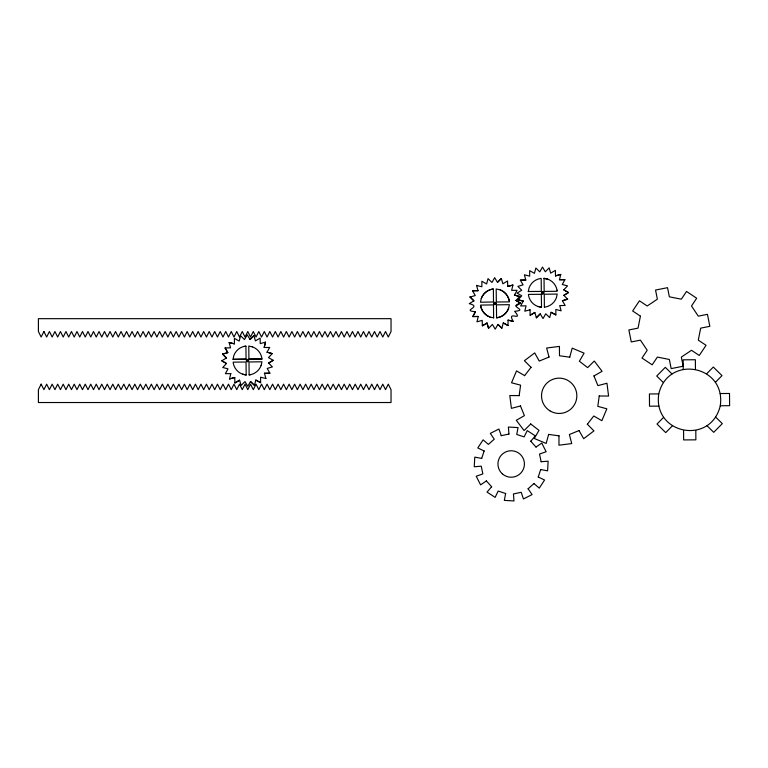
<?xml version="1.0" encoding="UTF-8"?>
<svg xmlns="http://www.w3.org/2000/svg" width="768" height="768" viewBox="0 0 768 768"><rect width="100%" height="100%" fill="white"/><g stroke="black" fill="none" stroke-linecap="round" stroke-linejoin="round"><path stroke-width="1.15" d="M519.149 395.712L520.589 385.152L511.536 382.79L516.528 370.896L524.611 375.61M558.998 435.84L558.95 445.2L571.738 443.578L569.366 434.525L579.13 430.522M569.837 357.206L559.488 355.757L559.43 346.406L546.634 348.029L549.014 357.072M599.232 395.894L597.811 406.349L606.835 408.816L601.843 420.71L593.77 415.987L587.29 424.33M481.661 458.496L484.157 450.902M505.622 493.498L504.326 500.39L513.984 500.928L513.456 493.93L521.203 492.298L523.45 498.95L532.08 494.582L528.125 488.794M540.71 469.478L538.224 477.072M261.139 365.491L261.946 361.795L248.995 361.968L249.13 374.88L250.07 374.842M496.579 317.76L496.445 304.848L509.395 304.675L508.589 308.371A14.496 14.496 0 0 1 497.51 317.722L496.579 317.76L497.51 317.654A14.496 14.496 0 0 0 508.589 308.304M528.278 291.619L529.085 287.856A14.534 14.534 0 0 1 540.192 278.534L541.181 278.429L541.315 291.427L528.288 291.504M234.883 382.915L239.597 380.198L234.883 382.973L234.768 377.482L229.517 378.95L230.813 373.603M253.901 335.674L250.051 339.514L253.901 335.606L255.418 340.896L260.131 338.112L260.246 343.613L265.498 342.144L264.202 347.482L269.635 347.482M264.202 347.482L265.498 342.144M482.333 325.795L487.037 323.078L482.333 325.853L482.218 320.362L476.966 321.83L478.262 316.483L472.819 316.55L478.262 316.483M512.938 285.024L507.686 286.493L512.938 285.024L511.642 290.371L517.085 290.304L514.464 295.133L519.715 296.544L515.952 300.47L520.666 303.187C507.024 306.653 529.229 309.965 514.637 311.309C524.093 322.57 505.92 309.408 513.322 321.446L508.042 320.15M563.76 289.795L568.474 292.512L563.827 295.392L568.474 292.57L563.76 289.853L567.533 285.869L562.272 284.515L564.893 279.696L559.459 279.754L560.755 274.406L555.494 275.875L560.755 274.474M254.419 385.277L250.493 381.514L254.419 385.344L255.83 380.026L260.602 382.646L260.602 377.203L265.882 378.499M497.942 324.461L501.869 328.224L503.28 322.906L508.042 325.526L508.042 320.083L513.322 321.446M517.997 299.76L523.248 301.162L517.997 299.76L521.76 295.766L517.056 293.117L521.702 290.237L517.853 286.387L523.085 284.87L520.358 280.157L525.802 280.109L524.39 274.79L529.67 276.154L529.67 270.653L534.442 273.331L535.843 268.013L539.77 271.843L542.496 267.072L545.309 271.786L549.158 267.878L550.675 273.158L555.389 270.384L555.494 275.875M540.211 313.843L536.371 317.75L540.211 313.843L543.034 318.557L545.75 313.786L549.677 317.606L551.088 312.288L555.85 314.909M548.64 434.429L546.173 443.453L534.278 438.461L539.002 430.378L530.659 423.907M569.741 357.178L572.208 348.154L584.093 353.146L579.379 361.219L587.635 367.622L594.288 361.046L602.083 371.309L593.962 375.946M658.762 393.907C668.198 354.096 726.298 365.28 720.269 405.754C710.832 445.565 652.733 434.381 658.762 393.907L649.43 393.965L649.507 406.186L658.829 406.128M508.925 434.045L508.397 427.046L518.054 427.584L516.749 434.477L524.131 436.886L527.242 430.598L535.334 435.888L530.765 441.216M230.813 373.661L225.379 373.661L227.99 368.842L222.739 367.488L226.502 363.504L221.798 360.787L226.445 357.965L222.605 354.125L227.827 352.598L225.101 347.894L227.827 352.666L222.605 354.125M269.914 373.2L264.47 373.315L269.914 373.2L267.187 368.429L272.41 366.902L268.57 363.062L273.216 360.307L268.512 357.59L272.275 353.597L267.014 352.253L269.635 347.424M472.819 316.483L475.44 311.722C460.838 310.502 482.938 306.96 469.238 303.667L473.894 300.845L470.045 297.005L473.894 300.845M472.819 316.55L475.44 311.779M523.248 301.104L520.627 305.933L526.07 305.875L524.774 311.213L530.026 309.811M234.413 343.824L229.133 342.528L234.413 343.882L234.413 338.381L239.184 341.069L240.595 335.75L244.512 339.571L247.238 334.8L250.051 339.514M250.493 381.514L247.776 386.285L244.963 381.571L241.114 385.478L239.597 380.198M476.582 285.466L481.862 286.762L481.862 281.261L486.624 283.949L488.035 278.63L491.962 282.461L494.678 277.68L497.501 282.394L501.341 278.554L502.867 283.776L507.571 280.992L507.686 286.493M524.554 375.706L531.082 367.277M528.058 488.832L534.019 483.504M491.616 486.758L487.037 492.086L495.139 497.376L498.173 491.05L505.699 493.517M663.581 417.389L657.024 424.032L665.712 432.614L672.269 425.981M706.752 373.68L713.309 367.046L722.006 375.629L715.45 382.272M497.501 282.336L501.341 278.486M487.037 323.136L488.563 328.358L492.403 324.451L495.226 329.165L497.942 324.394L501.869 328.157M530.736 423.974L524.093 430.56L516.288 420.288L524.41 415.651L520.435 405.878M486.384 480.922L480.595 484.877L476.227 476.246L482.851 473.923L481.238 466.176L474.25 466.781L474.778 457.123L481.68 458.419M535.987 447.053L541.786 443.098L546.144 451.728L539.53 454.051L541.142 461.798M268.57 363.062L273.216 360.307M516.01 305.942L520.666 303.12L515.952 300.47M534.854 312.528L530.141 315.245L534.854 312.461L536.371 317.75M501.178 435.677L509.002 434.035M470.045 297.062L475.267 295.546L472.55 290.774L477.984 290.659L472.55 290.774M562.445 300.691L567.667 299.174L562.445 300.749L565.162 305.462L559.728 305.578L561.139 310.829L555.85 309.475L555.85 314.976L551.088 312.288M234.768 377.482L229.517 378.95M549.11 357.043L539.242 361.075L534.701 352.906L524.429 360.701L531.014 367.354M520.464 405.974L511.411 408.355L509.789 395.558L519.149 395.606M541.133 461.722L548.131 461.194L547.594 470.851L540.701 469.555M493.373 289.104L492.384 289.085A14.534 14.534 0 0 0 481.277 298.464L480.461 302.237L493.507 301.978L493.373 289.037L492.384 289.152A14.534 14.534 0 0 0 481.277 298.531M544.387 307.152L545.328 307.046A14.496 14.496 0 0 0 556.397 297.754L557.203 294.058L544.253 294.24L544.387 307.085M493.622 317.894L493.488 304.896L480.653 305.088L480.701 306.019A14.496 14.496 0 0 0 490.042 317.088L493.622 317.798M245.923 346.224L244.934 346.205A14.534 14.534 0 0 0 233.827 355.584L233.021 359.357L246.067 359.098L245.923 346.157L244.934 346.272M249.13 374.822L250.07 374.774A14.496 14.496 0 0 0 261.139 365.424M246.173 375.014L242.602 374.198A14.496 14.496 0 0 1 233.242 363.072L233.213 362.15L246.038 362.016L246.173 375.014L242.602 374.141M520.358 280.157L525.802 280.042M225.101 347.952L230.544 347.837L229.133 342.528M541.661 292.858L543.869 292.829M541.296 294.278L528.461 294.413L528.509 295.402A14.496 14.496 0 0 0 537.85 306.48L541.546 307.277L541.296 294.346M509.261 300.883A14.534 14.534 0 0 0 499.882 289.776L496.176 288.96L496.358 302.016L509.309 301.882L509.27 300.826A14.534 14.534 0 0 0 499.882 289.718M493.853 303.466L496.051 303.446M233.03 359.299L246.067 359.165M248.918 359.136L261.869 359.002L248.918 359.136L248.774 346.032L252.432 346.896M246.403 360.586L248.611 360.566M720.192 393.533L729.523 393.475L729.6 405.696L720.269 405.754M559.459 279.696L564.893 279.696M599.232 396L608.582 396.038L606.96 383.251L597.917 385.622L593.914 375.859M559.094 435.84L548.534 434.4M547.69 279.158L543.984 278.352L547.69 279.101A14.534 14.534 0 0 1 557.069 290.275M537.85 306.403L541.43 307.248M514.464 295.075L519.715 296.477M267.014 352.186L272.275 353.597M484.118 450.97L477.802 447.936L483.091 439.843L488.41 444.413L494.256 439.181L490.301 433.392L498.931 429.024L501.254 435.648M538.253 477.005L544.579 480.038L539.28 488.131L533.962 483.562M503.28 322.963L508.042 325.584M255.83 380.083L260.602 382.704M221.798 360.845L226.502 363.504M530.707 441.158L536.035 447.12M491.674 486.816L486.346 480.854M671.952 373.891L665.318 367.334L656.726 376.032L663.37 382.589M715.661 417.072L722.304 423.629L713.712 432.326L707.078 425.77M563.827 295.325L567.667 299.232M222.605 354.182L226.445 358.032M587.366 424.253L593.952 430.896L583.68 438.701L579.043 430.579M487.037 323.078L488.563 328.301M476.582 285.408L477.984 290.717M264.47 373.248L265.882 378.566M557.078 290.208L557.126 291.274L544.166 291.408L544.032 278.304M261.869 359.002L261.821 357.946A14.534 14.534 0 0 0 252.432 346.838M530.026 309.744L530.141 315.245M542.755 291.744L542.774 293.942M494.938 302.352L494.966 304.56M247.498 359.472L247.517 361.68M695.434 369.072L695.376 359.741L683.155 359.818L683.213 369.149M695.808 430.512L695.866 439.843L683.645 439.92L683.587 430.589M490.042 317.03A14.496 14.496 0 0 1 480.691 305.962M640.416 316.157L638.035 328.138L628.877 329.962L631.267 341.952L640.416 340.128L647.203 350.285L642.019 358.042L652.186 364.838L657.37 357.082L669.35 359.462L671.174 368.611L683.155 366.23L681.341 357.082L691.498 350.285L699.254 355.469L706.051 345.312L698.294 340.128L700.675 328.138L709.824 326.323L707.443 314.333L698.294 316.157L691.498 305.99L696.682 298.234L686.525 291.446L681.341 299.203L669.35 296.822L667.536 287.674L655.546 290.054L657.37 299.203L647.203 305.99L639.446 300.806L632.659 310.973L640.416 316.157M43.91 331.526L41.155 337.037L38.4 331.526L38.4 318.672L391.037 318.672L391.037 331.526L388.282 337.037L385.526 331.526L382.771 337.037L380.016 331.526L377.261 337.037L374.506 331.526L371.75 337.037L368.995 331.526L366.24 337.037L363.485 331.526L360.73 337.037L357.974 331.526L355.219 337.037L352.464 331.526L349.709 337.037L346.954 331.526L344.198 337.037L341.443 331.526L338.688 337.037L335.933 331.526L333.178 337.037L330.422 331.526L327.667 337.037L324.922 331.526L322.166 337.037L319.411 331.526L316.656 337.037L313.901 331.526L311.146 337.037L308.39 331.526L305.635 337.037L302.88 331.526L300.125 337.037L297.37 331.526L294.614 337.037L291.859 331.526L289.104 337.037L286.349 331.526L283.594 337.037L280.838 331.526L278.083 337.037L275.328 331.526L272.573 337.037L269.818 331.526L267.062 337.037L264.307 331.526L261.552 337.037L258.797 331.526L256.042 337.037L253.286 331.526L250.531 337.037L247.776 331.526L245.021 337.037L242.266 331.526L239.51 337.037L236.755 331.526L234 337.037L231.245 331.526L228.49 337.037L225.734 331.526L222.979 337.037L220.224 331.526L217.469 337.037L214.714 331.526L211.958 337.037L209.213 331.526L206.458 337.037L203.702 331.526L200.947 337.037L198.192 331.526L195.437 337.037L192.682 331.526L189.926 337.037L187.171 331.526L184.416 337.037L181.661 331.526L178.906 337.037L176.15 331.526L173.395 337.037L170.64 331.526L167.885 337.037L165.13 331.526L162.374 337.037L159.619 331.526L156.864 337.037L154.109 331.526L151.354 337.037L148.598 331.526L145.843 337.037L143.088 331.526L140.333 337.037L137.578 331.526L134.822 337.037L132.067 331.526L129.312 337.037L126.557 331.526L123.802 337.037L121.046 331.526L118.291 337.037L115.536 331.526L112.781 337.037L110.026 331.526L107.27 337.037L104.515 331.526L101.76 337.037L99.005 331.526L96.25 337.037L93.504 331.526L90.749 337.037L87.994 331.526L85.238 337.037L82.483 331.526L79.728 337.037L76.973 331.526L74.218 337.037L71.462 331.526L68.707 337.037L65.952 331.526L63.197 337.037L60.442 331.526L57.686 337.037L54.931 331.526L52.176 337.037L49.421 331.526L46.666 337.037L43.91 331.526M41.155 384.163L38.4 389.674L38.4 402.528L391.037 402.528L391.037 389.674L388.282 384.163L385.526 389.674L382.771 384.163L380.016 389.674L377.261 384.163L374.506 389.674L371.75 384.163L368.995 389.674L366.24 384.163L363.485 389.674L360.73 384.163L357.974 389.674L355.219 384.163L352.464 389.674L349.709 384.163L346.954 389.674L344.198 384.163L341.443 389.674L338.688 384.163L335.933 389.674L333.178 384.163L330.422 389.674L327.667 384.163L324.922 389.674L322.166 384.163L319.411 389.674L316.656 384.163L313.901 389.674L311.146 384.163L308.39 389.674L305.635 384.163L302.88 389.674L300.125 384.163L297.37 389.674L294.614 384.163L291.859 389.674L289.104 384.163L286.349 389.674L283.594 384.163L280.838 389.674L278.083 384.163L275.328 389.674L272.573 384.163L269.818 389.674L267.062 384.163L264.307 389.674L261.552 384.163L258.797 389.674L256.042 384.163L253.286 389.674L250.531 384.163L247.776 389.674L245.021 384.163L242.266 389.674L239.51 384.163L236.755 389.674L234 384.163L231.245 389.674L228.49 384.163L225.734 389.674L222.979 384.163L220.224 389.674L217.469 384.163L214.714 389.674L211.958 384.163L209.213 389.674L206.458 384.163L203.702 389.674L200.947 384.163L198.192 389.674L195.437 384.163L192.682 389.674L189.926 384.163L187.171 389.674L184.416 384.163L181.661 389.674L178.906 384.163L176.15 389.674L173.395 384.163L170.64 389.674L167.885 384.163L165.13 389.674L162.374 384.163L159.619 389.674L156.864 384.163L154.109 389.674L151.354 384.163L148.598 389.674L145.843 384.163L143.088 389.674L140.333 384.163L137.578 389.674L134.822 384.163L132.067 389.674L129.312 384.163L126.557 389.674L123.802 384.163L121.046 389.674L118.291 384.163L115.536 389.674L112.781 384.163L110.026 389.674L107.27 384.163L104.515 389.674L101.76 384.163L99.005 389.674L96.25 384.163L93.504 389.674L90.749 384.163L87.994 389.674L85.238 384.163L82.483 389.674L79.728 384.163L76.973 389.674L74.218 384.163L71.462 389.674L68.707 384.163L65.952 389.674L63.197 384.163L60.442 389.674L57.686 384.163L54.931 389.674L52.176 384.163L49.421 389.674L46.666 384.163L43.91 389.674L41.155 384.163M549.898 410.822A17.654 17.654 0 0 0 576.835 396.336A17.654 17.654 0 0 0 550.829 380.246A17.654 17.654 0 0 0 549.898 410.822M246.739 361.363A1.104 1.104 0 0 0 248.573 360.854A1.104 1.104 0 0 0 247.21 359.51A1.104 1.104 0 0 0 246.739 361.363M502.301 473.808A13.238 13.238 0 0 0 524.131 466.771A13.238 13.238 0 0 0 507.13 451.382A13.238 13.238 0 0 0 502.301 473.808M541.997 293.626A1.104 1.104 0 0 0 543.83 293.117A1.104 1.104 0 0 0 542.467 291.782A1.104 1.104 0 0 0 541.997 293.626M494.179 304.243A1.104 1.104 0 0 0 496.022 303.734A1.104 1.104 0 0 0 494.659 302.39A1.104 1.104 0 0 0 494.179 304.243"/></g></svg>
